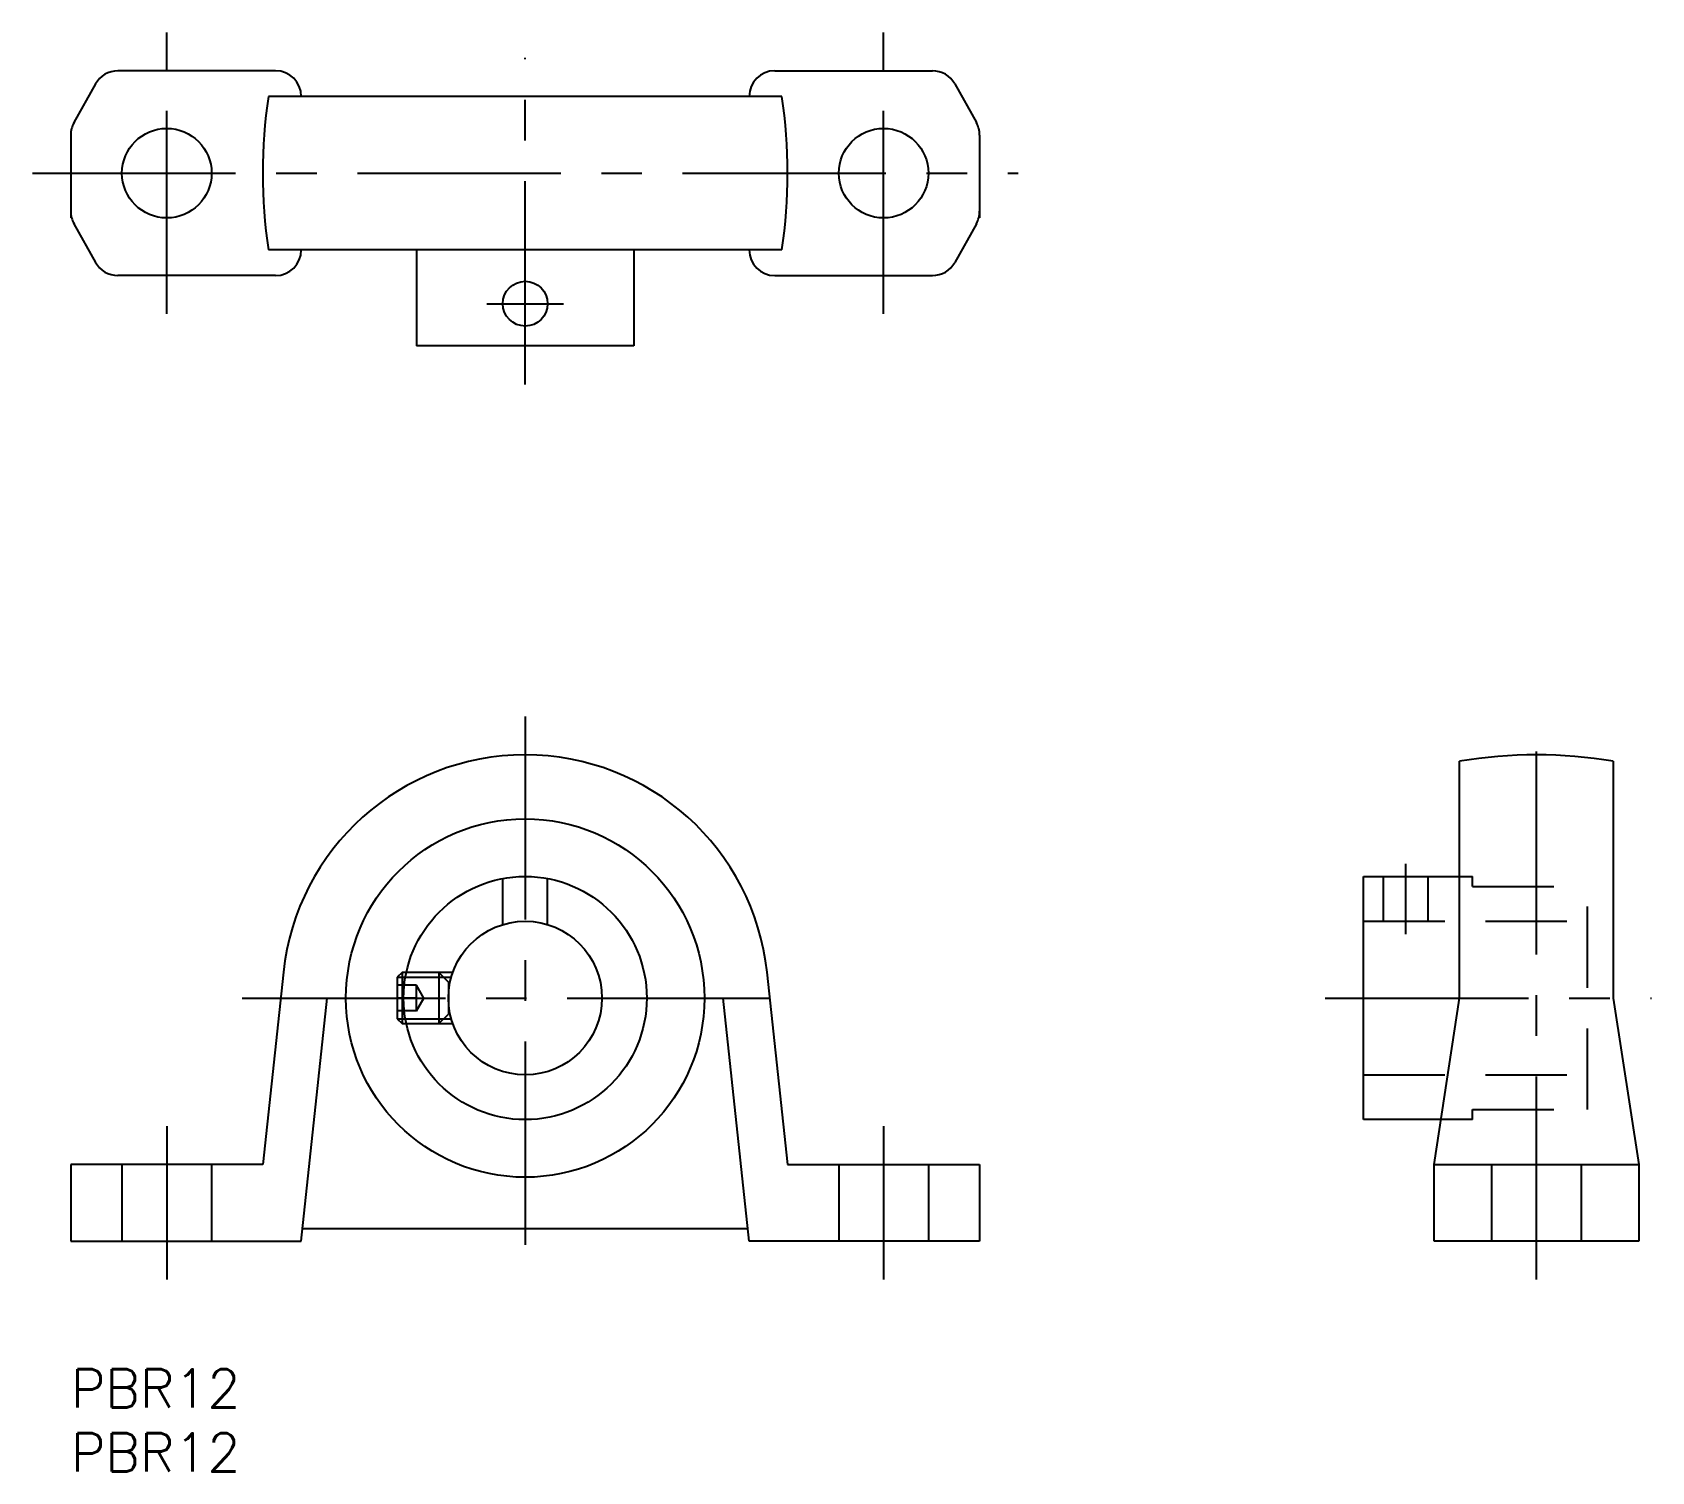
# Model space of a CAD drawing. Extents: x -3 to 123, y -8 to 104.
import ezdxf

# ---------------------------------------------------------------- set-up
doc = ezdxf.new("R2010")
doc.units = 0
doc.header["$LTSCALE"] = 0.5
doc.linetypes.add('CENTER', pattern=[50.8, 31.75, -6.35, 6.35, -6.35])
doc.linetypes.add('DASHED', pattern=[19.05, 12.7, -6.35])
for name, color, linetype in [('MSM_CENTER', 1, 'CENTER'), ('MSM_CONTINUOUS', 7, 'CONTINUOUS'), ('MSM_DASHED', 4, 'DASHED'), ('MSM_NARROW', 5, 'CONTINUOUS'), ('MSM_PART_NUMBER', 7, 'CONTINUOUS')]:
    doc.layers.add(name, color=color, linetype=linetype)
doc.styles.get("Standard").update_dxf_attribs({"font": 'txt.shx', "height": 3, "bigfont": 'bigfont.shx'})

# ---------------------------------------------------------------- blocks, each defined once
blk = doc.blocks.new('*U6')
at = {"layer": 'MSM_PART_NUMBER'}
blk.add_text('PBR12', height=3, dxfattribs=at).set_placement((0, -3))
blk = doc.blocks.new('*U7')
at = {"layer": 'MSM_PART_NUMBER'}
blk.add_text('PBR12', height=3, dxfattribs=at).set_placement((0, -8))

msp = doc.modelspace()

# ---------------------------------------------------------------- linework, layer by layer
at = {"layer": 'MSM_CENTER'}
for p, q in [((7.5, 82.45), (7.5, 104.45)), ((63.5, 82.45), (63.5, 104.45)), ((35.5, 76.95), (35.5, 102.45)), ((-3, 93.45), (74, 93.45)), ((32.5, 83.25), (38.5, 83.25)), ((35.5, 51), (35.5, 8)), ((114.5, 7), (114.5, 51)), ((104.3, 34), (104.3, 39.5)), ((13.39, 29), (57.61, 29)), ((98, 29), (123.5, 29)), ((7.5, 19), (7.5, 7)), ((63.5, 19), (63.5, 7))]:
    msp.add_line(p, q, dxfattribs=at)
at = {"layer": 'MSM_CONTINUOUS'}
for p, q in [((16, 101.45), (3.68, 101.45)), ((55, 101.45), (67.32, 101.45)), ((1.93, 100.42), (0.25, 97.4)), ((69.07, 100.42), (70.75, 97.4)), ((55.56, 99.45), (15.44, 99.45)), ((0, 96.43), (0, 89.95)), ((71, 96.43), (71, 89.95)), ((0.25, 89.5), (1.93, 86.48)), ((70.75, 89.5), (69.07, 86.48)), ((55.56, 87.45), (15.44, 87.45)), ((27, 87.45), (27, 79.95)), ((44, 87.45), (44, 79.95)), ((16, 85.45), (3.68, 85.45)), ((55, 85.45), (67.32, 85.45)), ((44, 79.95), (27, 79.95)), ((108.5, 29), (108.5, 47.5)), ((120.5, 47.5), (120.5, 29)), ((101, 19.5), (101, 38.5)), ((101, 38.5), (108.5, 38.5)), ((16.61, 31.02), (15, 16)), ((25.88, 31), (25.5, 30.62)), ((25.5, 30.62), (25.5, 27.38)), ((25.88, 31), (25.88, 27)), ((26.21, 31), (25.88, 31)), ((54.39, 31.02), (56, 16)), ((18, 10), (20.03, 29)), ((53, 10), (50.97, 29)), ((106.5, 16), (108.5, 29)), ((120.5, 29), (122.5, 16)), ((25.5, 27.38), (25.88, 27)), ((25.88, 27), (26.21, 27)), ((107.04, 19.5), (101, 19.5)), ((15, 16), (0, 16)), ((0, 16), (0, 10)), ((56, 16), (71, 16)), ((71, 16), (71, 10)), ((106.5, 16), (122.5, 16)), ((106.5, 10), (106.5, 16)), ((122.5, 16), (122.5, 10)), ((18.11, 11), (52.89, 11)), ((0, 10), (18, 10)), ((71, 10), (53, 10)), ((122.5, 10), (106.5, 10))]:
    msp.add_line(p, q, dxfattribs=at)
for centre, radius in [((7.5, 93.45), 3.5), ((63.5, 93.45), 3.5), ((35.5, 83.25), 1.75), ((35.5, 29), 14), ((35.5, 29), 9.5), ((35.5, 29), 6)]:
    msp.add_circle(centre, radius, dxfattribs=at)
for centre, radius, start, end in [((3.68, 99.45), 2, 90, 150.9454), ((16, 99.45), 2, 0, 90), ((55, 99.45), 2, 90, 180), ((67.32, 99.45), 2, 29.0546, 90), ((56, 93.45), 41, 171.585, 188.415), ((15, 93.45), 41, 351.585, 8.415), ((2, 96.43), 2, 150.9454, 180), ((69, 96.43), 2, 0, 29.0546), ((2, 90.47), 2, 180, 209.0546), ((69, 90.47), 2, 330.9454, 0), ((16, 87.45), 2, 270, 0), ((55, 87.45), 2, 180, 270), ((3.68, 87.45), 2, 209.0546, 270), ((67.32, 87.45), 2, 270, 330.9454), ((35.5, 29), 19, 6.1095, 173.8905), ((114.5, 12), 36, 80.4059, 99.5941)]:
    msp.add_arc(centre, radius, start, end, dxfattribs=at)
at = {"layer": 'MSM_DASHED'}
for p, q in [((33.75, 34.74), (33.75, 38.34)), ((37.25, 34.74), (37.25, 38.34)), ((102.55, 35), (102.55, 38.5)), ((106.05, 35), (106.05, 38.5)), ((108.5, 38.5), (109.5, 38.5)), ((109.5, 37.72), (109.5, 38.5)), ((109.5, 37.72), (118.5, 37.72)), ((118.5, 20.28), (118.5, 37.72)), ((101, 35), (118.5, 35)), ((26.14, 30.62), (29.72, 30.62)), ((29.84, 31), (26.21, 31)), ((29.5, 30.25), (28.75, 31)), ((28.75, 31), (28.75, 27)), ((27, 30), (25.5, 30)), ((27, 28), (27, 30)), ((27.58, 29), (27, 30)), ((29.5, 30.25), (29.5, 27.75)), ((27, 29), (25.5, 29)), ((27, 28), (25.5, 28)), ((27, 28), (27.58, 29)), ((26.14, 27.38), (29.72, 27.38)), ((26.21, 27), (29.84, 27)), ((28.75, 27), (29.5, 27.75)), ((101, 23), (118.5, 23)), ((109.5, 20.28), (118.5, 20.28)), ((109.5, 19.5), (109.5, 20.28)), ((109.5, 19.5), (107.04, 19.5)), ((4, 16), (4, 10)), ((11, 16), (11, 10)), ((60, 16), (60, 10)), ((67, 16), (67, 10)), ((111, 16), (111, 10)), ((118, 16), (118, 10))]:
    msp.add_line(p, q, dxfattribs=at)
at = {"layer": 'MSM_NARROW'}
for p, q in [((25.5, 30.62), (26.14, 30.62)), ((25.5, 27.38), (26.14, 27.38))]:
    msp.add_line(p, q, dxfattribs=at)

# ---------------------------------------------------------------- block references
at = {"layer": 'MSM_CONTINUOUS'}
for name in ['*U6', '*U7']:
    msp.add_blockref(name, (0, 0), dxfattribs=at)

doc.saveas('drawing.dxf')
